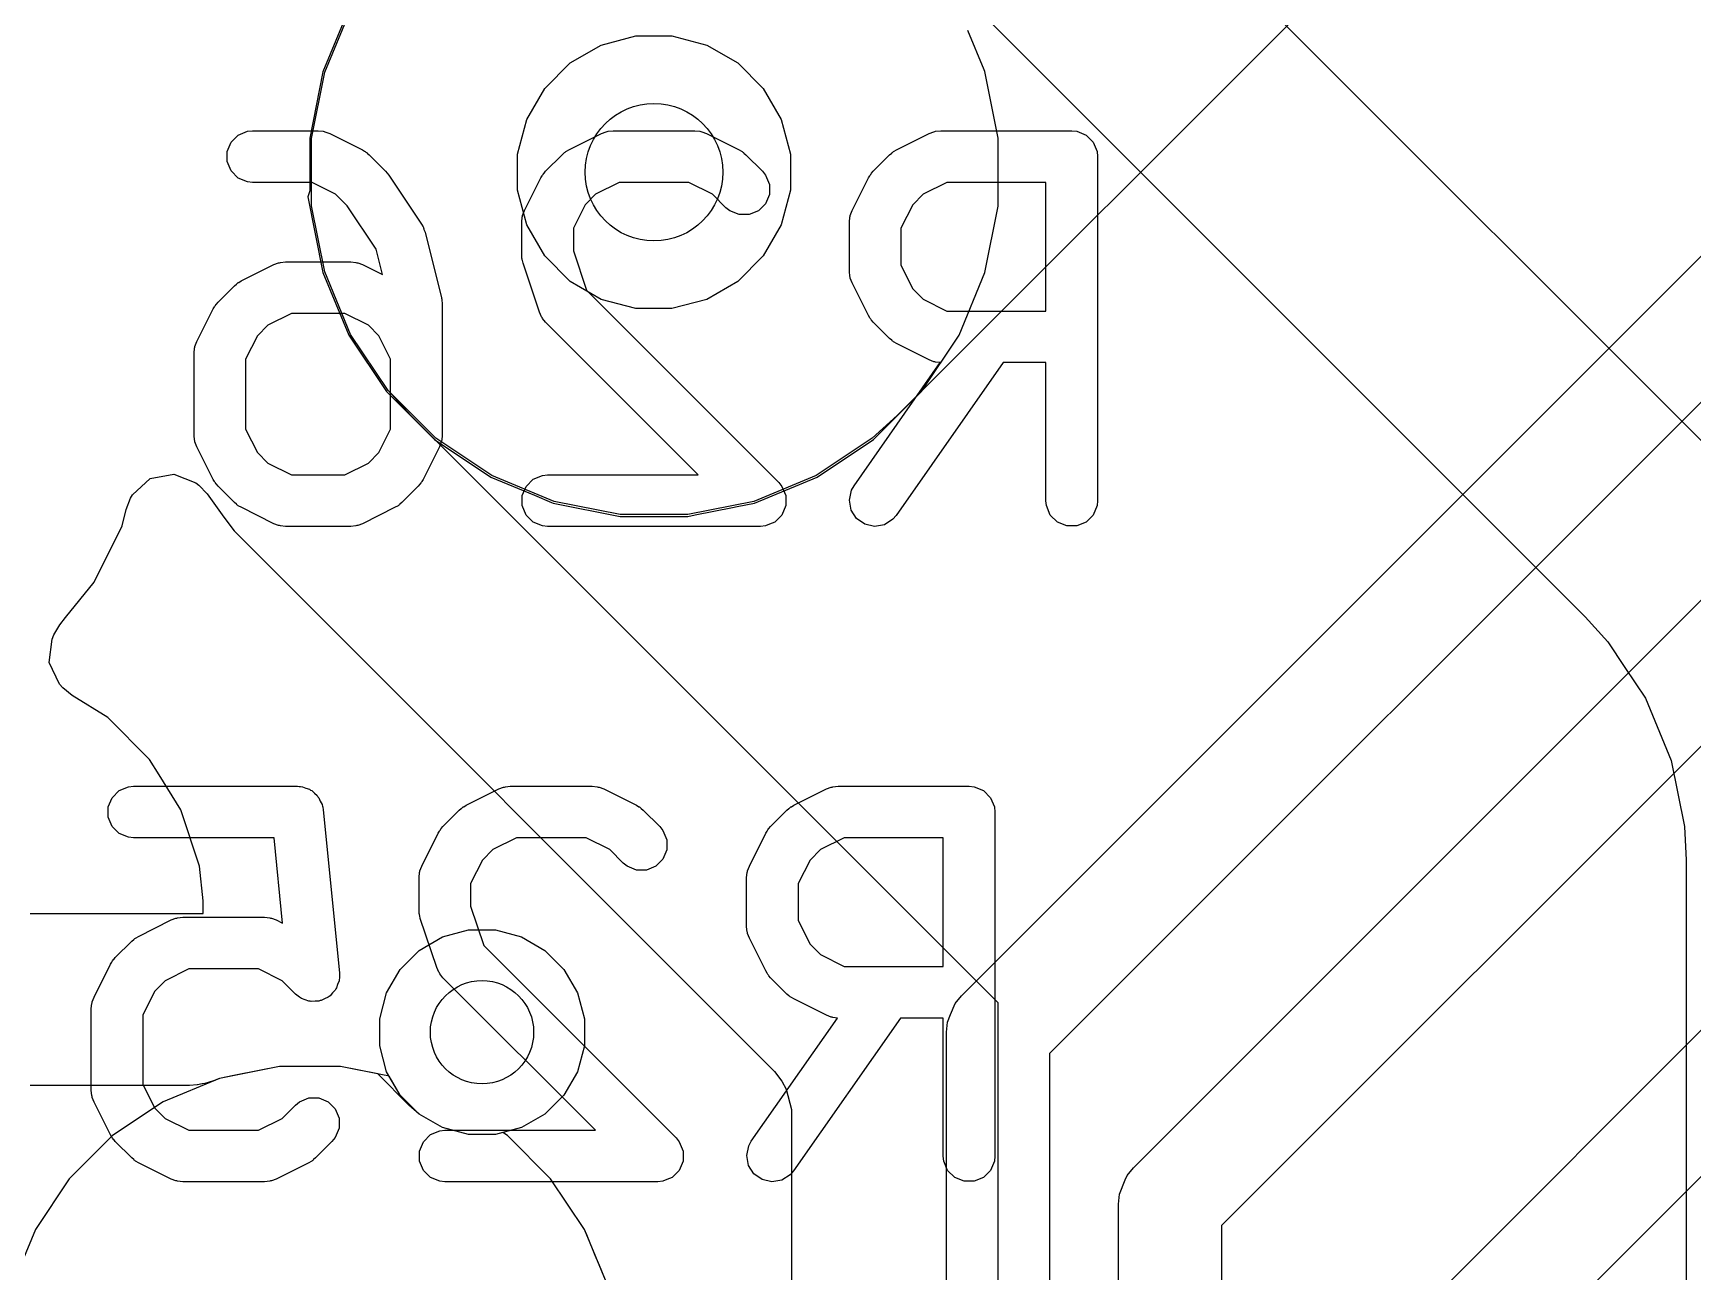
# Model space of a CAD drawing. Header units: inches. Extents: x 1.3 to 5.24, y -7.03 to -1.12.
# Drawn here: x 2.6258 to 2.8157, y -5.8542 to -5.7124 of the extents above; entities that cross this region are included whole.
import ezdxf

# ---------------------------------------------------------------- set-up
doc = ezdxf.new("R2010")
doc.units = ezdxf.units.IN
doc.header["$MEASUREMENT"] = 0
for name, color, linetype, true_color in [('B.Cu', 153, 'CONTINUOUS', 0x4d7fc4), ('B.Silkscreen', 31, 'CONTINUOUS', 0xe8b2a7), ('F.Cu', 13, 'CONTINUOUS', 0xc83434), ('In1.Cu', 91, 'CONTINUOUS', 0x7fc87f), ('In2.Cu', 33, 'CONTINUOUS', 0xce7d2c)]:
    doc.layers.add(name, color=color, linetype=linetype, true_color=true_color)

msp = doc.modelspace()

# ---------------------------------------------------------------- linework, layer by layer
at = {"layer": 'B.Cu', "linetype": 'CONTINUOUS'}
for p, q in [((2.82365, -5.76604), (2.7379, -5.68028)), ((2.72469, -5.70051), (2.80343, -5.77925)), ((2.65918, -5.71692), (2.66213, -5.70979)), ((2.65767, -5.72449), (2.65918, -5.71692)), ((2.65767, -5.73221), (2.65767, -5.72449)), ((2.65918, -5.73977), (2.65767, -5.73221)), ((2.66213, -5.74691), (2.65918, -5.73977)), ((2.66642, -5.75332), (2.66213, -5.74691)), ((2.66901, -5.75619), (2.66642, -5.75332)), ((2.73622, -5.82339), (2.66901, -5.75619)), ((2.63719, -5.76528), (2.63919, -5.76339)), ((2.63919, -5.76339), (2.6419, -5.76289)), ((2.6419, -5.76289), (2.64442, -5.7639)), ((2.64442, -5.7639), (2.64476, -5.76417)), ((2.64476, -5.76417), (2.6457, -5.76514)), ((2.63644, -5.76696), (2.63696, -5.76567)), ((2.63696, -5.76567), (2.63719, -5.76528)), ((2.6457, -5.76514), (2.64764, -5.76782)), ((2.63597, -5.76883), (2.63644, -5.76696)), ((2.64764, -5.76782), (2.64764, -5.76782)), ((2.64764, -5.76782), (2.64879, -5.7694)), ((2.63279, -5.77526), (2.63597, -5.76883)), ((2.64879, -5.7694), (2.64879, -5.7694)), ((2.64879, -5.7694), (2.64879, -5.7694)), ((2.64879, -5.7694), (2.71065, -5.83126)), ((2.62951, -5.77932), (2.63279, -5.77526)), ((2.62886, -5.78014), (2.62951, -5.77932)), ((2.80343, -5.77925), (2.80602, -5.78211)), ((2.62797, -5.78177), (2.62817, -5.78129)), ((2.62817, -5.78129), (2.62886, -5.78014)), ((2.62764, -5.78446), (2.62797, -5.78177)), ((2.80602, -5.78211), (2.80797, -5.78502)), ((2.62883, -5.78694), (2.62764, -5.78446)), ((2.80797, -5.78502), (2.81031, -5.78853)), ((2.62921, -5.78736), (2.62883, -5.78694)), ((2.63028, -5.78825), (2.62921, -5.78736)), ((2.63433, -5.79075), (2.63028, -5.78825)), ((2.81031, -5.78853), (2.81327, -5.79566)), ((2.63913, -5.79555), (2.63433, -5.79075)), ((2.63433, -5.79075), (2.63433, -5.79075)), ((2.63433, -5.79075), (2.63433, -5.79075)), ((2.63433, -5.79075), (2.63433, -5.79075)), ((2.64022, -5.79732), (2.63913, -5.79555)), ((2.63913, -5.79555), (2.63913, -5.79555)), ((2.63913, -5.79555), (2.63913, -5.79555)), ((2.63913, -5.79555), (2.63913, -5.79555)), ((2.63913, -5.79555), (2.63913, -5.79555)), ((2.63913, -5.79555), (2.63913, -5.79555)), ((2.81327, -5.79566), (2.81477, -5.80323)), ((2.64269, -5.80133), (2.64022, -5.79732)), ((2.64483, -5.80777), (2.64269, -5.80133)), ((2.64269, -5.80133), (2.64269, -5.80133)), ((2.81477, -5.80323), (2.81496, -5.80709)), ((2.64524, -5.81175), (2.64483, -5.80777)), ((2.81496, -5.80709), (2.81496, -5.8892)), ((2.62545, -5.81319), (2.64524, -5.81319)), ((2.64524, -5.81319), (2.64524, -5.81175)), ((2.64524, -5.81175), (2.64524, -5.81175)), ((2.64524, -5.81175), (2.64524, -5.81175)), ((2.73622, -5.90551), (2.73622, -5.82339)), ((2.65399, -5.83069), (2.64896, -5.83169)), ((2.66097, -5.83069), (2.65399, -5.83069)), ((2.65399, -5.83069), (2.65399, -5.83069)), ((2.65399, -5.83069), (2.65399, -5.83069)), ((2.66597, -5.83168), (2.66097, -5.83069)), ((2.66097, -5.83069), (2.66097, -5.83069)), ((2.66097, -5.83069), (2.66097, -5.83069)), ((2.64644, -5.83234), (2.64546, -5.83263)), ((2.64714, -5.83205), (2.64644, -5.83234)), ((2.64875, -5.83173), (2.64714, -5.83205)), ((2.64714, -5.83205), (2.64714, -5.83205)), ((2.64895, -5.83169), (2.64875, -5.83173)), ((2.64875, -5.83173), (2.64875, -5.83173)), ((2.64896, -5.83169), (2.64895, -5.83169)), ((2.66621, -5.83173), (2.66597, -5.83168)), ((2.66597, -5.83168), (2.66597, -5.83168)), ((2.66655, -5.8318), (2.66621, -5.83173)), ((2.66621, -5.83173), (2.66621, -5.83173)), ((2.6678, -5.83396), (2.66655, -5.8318)), ((2.71065, -5.83126), (2.71149, -5.83237)), ((2.71149, -5.83237), (2.71198, -5.83328)), ((2.6437, -5.83287), (2.62545, -5.83287)), ((2.64456, -5.83279), (2.6437, -5.83287)), ((2.64459, -5.83279), (2.64456, -5.83279)), ((2.64462, -5.83279), (2.64459, -5.83279)), ((2.64516, -5.83268), (2.64462, -5.83279)), ((2.6452, -5.83268), (2.64516, -5.83268)), ((2.64546, -5.83263), (2.6452, -5.83268)), ((2.66998, -5.83614), (2.6678, -5.83396)), ((2.71198, -5.83328), (2.71258, -5.83562)), ((2.67265, -5.83768), (2.66998, -5.83614)), ((2.71258, -5.83562), (2.71258, -5.91047)), ((2.67562, -5.83848), (2.67265, -5.83768)), ((2.67956, -5.83825), (2.67871, -5.83848)), ((2.68008, -5.8386), (2.67956, -5.83825)), ((2.67871, -5.83848), (2.67562, -5.83848)), ((2.68502, -5.84354), (2.68008, -5.8386)), ((2.68008, -5.8386), (2.68008, -5.8386)), ((2.68008, -5.8386), (2.68008, -5.8386)), ((2.6889, -5.84935), (2.68502, -5.84354)), ((2.68502, -5.84354), (2.68502, -5.84354)), ((2.68502, -5.84354), (2.68502, -5.84354)), ((2.69148, -5.85558), (2.6889, -5.84935)), ((2.6889, -5.84935), (2.6889, -5.84935)), ((2.6889, -5.84935), (2.6889, -5.84935)), ((2.6889, -5.84935), (2.6889, -5.84935))]:
    msp.add_line(p, q, dxfattribs=at)
at = {"layer": 'B.Cu'}
for centre, radius in [((2.69685, -5.72835), 0.00787), ((2.67717, -5.82677), 0.00591)]:
    msp.add_circle(centre, radius, dxfattribs=at)
at = {"layer": 'B.Silkscreen', "linetype": 'CONTINUOUS'}
for p, q in [((2.64846, -5.72493), (2.64928, -5.72411)), ((2.64928, -5.72411), (2.65034, -5.72367)), ((2.65034, -5.72367), (2.65092, -5.72361)), ((2.65092, -5.72361), (2.65842, -5.72361)), ((2.65842, -5.72361), (2.65899, -5.72367)), ((2.65899, -5.72367), (2.65909, -5.72371)), ((2.65909, -5.72371), (2.6592, -5.72372)), ((2.6592, -5.72372), (2.65974, -5.72393)), ((2.65974, -5.72393), (2.66349, -5.7258)), ((2.68709, -5.7258), (2.69084, -5.72393)), ((2.69084, -5.72393), (2.69138, -5.72372)), ((2.69138, -5.72372), (2.69149, -5.72371)), ((2.69149, -5.72371), (2.69159, -5.72367)), ((2.69159, -5.72367), (2.69216, -5.72361)), ((2.69216, -5.72361), (2.70154, -5.72361)), ((2.70154, -5.72361), (2.70211, -5.72367)), ((2.70211, -5.72367), (2.70221, -5.72371)), ((2.70221, -5.72371), (2.70232, -5.72372)), ((2.70232, -5.72372), (2.70286, -5.72393)), ((2.70286, -5.72393), (2.70661, -5.7258)), ((2.72459, -5.7258), (2.72834, -5.72393)), ((2.72834, -5.72393), (2.72888, -5.72372)), ((2.72888, -5.72372), (2.72898, -5.72371)), ((2.72898, -5.72371), (2.72908, -5.72367)), ((2.72908, -5.72367), (2.72966, -5.72361)), ((2.72966, -5.72361), (2.74466, -5.72361)), ((2.74466, -5.72361), (2.74523, -5.72367)), ((2.74523, -5.72367), (2.7463, -5.72411)), ((2.7463, -5.72411), (2.74711, -5.72493)), ((2.64802, -5.72599), (2.64846, -5.72493)), ((2.64802, -5.72714), (2.64802, -5.72599)), ((2.66349, -5.7258), (2.66374, -5.72596)), ((2.66374, -5.72596), (2.66381, -5.72599)), ((2.66381, -5.72599), (2.66389, -5.72605)), ((2.66389, -5.72605), (2.66398, -5.72611)), ((2.66398, -5.72611), (2.66403, -5.72617)), ((2.66403, -5.72617), (2.66426, -5.72635)), ((2.68633, -5.72635), (2.68655, -5.72617)), ((2.68655, -5.72617), (2.6866, -5.72611)), ((2.6866, -5.72611), (2.68669, -5.72605)), ((2.68669, -5.72605), (2.68677, -5.72599)), ((2.68677, -5.72599), (2.68685, -5.72596)), ((2.68685, -5.72596), (2.68709, -5.7258)), ((2.70661, -5.7258), (2.70686, -5.72596)), ((2.70686, -5.72596), (2.70693, -5.72599)), ((2.70693, -5.72599), (2.70701, -5.72605)), ((2.70701, -5.72605), (2.7071, -5.72611)), ((2.7071, -5.72611), (2.70715, -5.72617)), ((2.70715, -5.72617), (2.70737, -5.72635)), ((2.72382, -5.72635), (2.72405, -5.72617)), ((2.72405, -5.72617), (2.7241, -5.72611)), ((2.7241, -5.72611), (2.72419, -5.72605)), ((2.72419, -5.72605), (2.72427, -5.72599)), ((2.72427, -5.72599), (2.72434, -5.72596)), ((2.72434, -5.72596), (2.72459, -5.7258)), ((2.74711, -5.72493), (2.74755, -5.72599)), ((2.74755, -5.72599), (2.74761, -5.72657)), ((2.64846, -5.72821), (2.64802, -5.72714)), ((2.66426, -5.72635), (2.66613, -5.72823)), ((2.68445, -5.72823), (2.68633, -5.72635)), ((2.70737, -5.72635), (2.70925, -5.72823)), ((2.72195, -5.72823), (2.72382, -5.72635)), ((2.74761, -5.72657), (2.74761, -5.76594)), ((2.64928, -5.72902), (2.64846, -5.72821)), ((2.65034, -5.72946), (2.64928, -5.72902)), ((2.65092, -5.72952), (2.65034, -5.72946)), ((2.65772, -5.72952), (2.65092, -5.72952)), ((2.66042, -5.73087), (2.65772, -5.72952)), ((2.66613, -5.72823), (2.66613, -5.72823)), ((2.66613, -5.72823), (2.66613, -5.72823)), ((2.66613, -5.72823), (2.66632, -5.72846)), ((2.66632, -5.72846), (2.6665, -5.72868)), ((2.6665, -5.72868), (2.6665, -5.72868)), ((2.6665, -5.72868), (2.6665, -5.72868)), ((2.6665, -5.72868), (2.67025, -5.7343)), ((2.68202, -5.73275), (2.6839, -5.729)), ((2.6839, -5.729), (2.68405, -5.72875)), ((2.68405, -5.72875), (2.68408, -5.72868)), ((2.68408, -5.72868), (2.68415, -5.7286)), ((2.68415, -5.7286), (2.68421, -5.72851)), ((2.68421, -5.72851), (2.68427, -5.72846)), ((2.68427, -5.72846), (2.68445, -5.72823)), ((2.69286, -5.72952), (2.69016, -5.73087)), ((2.70084, -5.72952), (2.69286, -5.72952)), ((2.70354, -5.73087), (2.70084, -5.72952)), ((2.70925, -5.72823), (2.70962, -5.72868)), ((2.70962, -5.72868), (2.71006, -5.72974)), ((2.71006, -5.72974), (2.71006, -5.73089)), ((2.71952, -5.73275), (2.72139, -5.729)), ((2.72139, -5.729), (2.72155, -5.72875)), ((2.72155, -5.72875), (2.72158, -5.72868)), ((2.72158, -5.72868), (2.72165, -5.7286)), ((2.72165, -5.7286), (2.7217, -5.72851)), ((2.7217, -5.72851), (2.72176, -5.72846)), ((2.72176, -5.72846), (2.72195, -5.72823)), ((2.73036, -5.72952), (2.72766, -5.73087)), ((2.7417, -5.72952), (2.73036, -5.72952)), ((2.7417, -5.74424), (2.7417, -5.72952)), ((2.66175, -5.7322), (2.66042, -5.73087)), ((2.69016, -5.73087), (2.68897, -5.73207)), ((2.70507, -5.73241), (2.70354, -5.73087)), ((2.71006, -5.73089), (2.70962, -5.73196)), ((2.72766, -5.73087), (2.72646, -5.73207)), ((2.66505, -5.73715), (2.66175, -5.7322)), ((2.68171, -5.73407), (2.68177, -5.73349)), ((2.68177, -5.73349), (2.68181, -5.73339)), ((2.68181, -5.73339), (2.68182, -5.73329)), ((2.68182, -5.73329), (2.68202, -5.73275)), ((2.68897, -5.73207), (2.68762, -5.73476)), ((2.70552, -5.73277), (2.70507, -5.73241)), ((2.70659, -5.73321), (2.70552, -5.73277)), ((2.70774, -5.73321), (2.70659, -5.73321)), ((2.7088, -5.73277), (2.70774, -5.73321)), ((2.70962, -5.73196), (2.7088, -5.73277)), ((2.71921, -5.73407), (2.71926, -5.73349)), ((2.71926, -5.73349), (2.7193, -5.73339)), ((2.7193, -5.73339), (2.71931, -5.73329)), ((2.71931, -5.73329), (2.71952, -5.73275)), ((2.72646, -5.73207), (2.72511, -5.73476)), ((2.67025, -5.7343), (2.67042, -5.73462)), ((2.67042, -5.73462), (2.67046, -5.73468)), ((2.67046, -5.73468), (2.67049, -5.73475)), ((2.67049, -5.73475), (2.67052, -5.73481)), ((2.67052, -5.73481), (2.67053, -5.73489)), ((2.67053, -5.73489), (2.67066, -5.73523)), ((2.67066, -5.73523), (2.67253, -5.74272)), ((2.68171, -5.73782), (2.68171, -5.73407)), ((2.68762, -5.73476), (2.68762, -5.73734)), ((2.71921, -5.73969), (2.71921, -5.73407)), ((2.72511, -5.73476), (2.72511, -5.73899)), ((2.66578, -5.74007), (2.66505, -5.73715)), ((2.68762, -5.73734), (2.68912, -5.74185)), ((2.6496, -5.7408), (2.65335, -5.73892)), ((2.65335, -5.73892), (2.65389, -5.73872)), ((2.65389, -5.73872), (2.65399, -5.73871)), ((2.65399, -5.73871), (2.65409, -5.73867)), ((2.65409, -5.73867), (2.65467, -5.73861)), ((2.65467, -5.73861), (2.66217, -5.73861)), ((2.66217, -5.73861), (2.66274, -5.73867)), ((2.66274, -5.73867), (2.66284, -5.73871)), ((2.66284, -5.73871), (2.66295, -5.73872)), ((2.66295, -5.73872), (2.66349, -5.73892)), ((2.66349, -5.73892), (2.66578, -5.74007)), ((2.68174, -5.73811), (2.68171, -5.73782)), ((2.68173, -5.73819), (2.68174, -5.73811)), ((2.68176, -5.73829), (2.68173, -5.73819)), ((2.68177, -5.73839), (2.68176, -5.73829)), ((2.6818, -5.73846), (2.68177, -5.73839)), ((2.68186, -5.73875), (2.6818, -5.73846)), ((2.68374, -5.74437), (2.68186, -5.73875)), ((2.72511, -5.73899), (2.72646, -5.74169)), ((2.64696, -5.74323), (2.64883, -5.74135)), ((2.64883, -5.74135), (2.64906, -5.74117)), ((2.64906, -5.74117), (2.64911, -5.74111)), ((2.64911, -5.74111), (2.6492, -5.74105)), ((2.6492, -5.74105), (2.64928, -5.74099)), ((2.64928, -5.74099), (2.64935, -5.74096)), ((2.64935, -5.74096), (2.6496, -5.7408)), ((2.71926, -5.74027), (2.71921, -5.73969)), ((2.7193, -5.74037), (2.71926, -5.74027)), ((2.71931, -5.74047), (2.7193, -5.74037)), ((2.71952, -5.74101), (2.71931, -5.74047)), ((2.72139, -5.74476), (2.71952, -5.74101)), ((2.64677, -5.74345), (2.64696, -5.74323)), ((2.67253, -5.74272), (2.67255, -5.74282)), ((2.67255, -5.74282), (2.67256, -5.74286)), ((2.67256, -5.74286), (2.67258, -5.74308)), ((2.67258, -5.74308), (2.67262, -5.7433)), ((2.67262, -5.7433), (2.67261, -5.74334)), ((2.68912, -5.74185), (2.71112, -5.76385)), ((2.72646, -5.74169), (2.72766, -5.74289)), ((2.72766, -5.74289), (2.73036, -5.74424)), ((2.64453, -5.74774), (2.6464, -5.74399)), ((2.6464, -5.74399), (2.64656, -5.74375)), ((2.64656, -5.74375), (2.64659, -5.74367)), ((2.64659, -5.74367), (2.64666, -5.74359)), ((2.64666, -5.74359), (2.64671, -5.7435)), ((2.64671, -5.7435), (2.64677, -5.74345)), ((2.65537, -5.74452), (2.65267, -5.74587)), ((2.66147, -5.74452), (2.65537, -5.74452)), ((2.66417, -5.74587), (2.66147, -5.74452)), ((2.67261, -5.74334), (2.67262, -5.74344)), ((2.67262, -5.74344), (2.67262, -5.75844)), ((2.68397, -5.7449), (2.68374, -5.74437)), ((2.68404, -5.74498), (2.68397, -5.7449)), ((2.68408, -5.74508), (2.68404, -5.74498)), ((2.68445, -5.74553), (2.68408, -5.74508)), ((2.72155, -5.74501), (2.72139, -5.74476)), ((2.72158, -5.74508), (2.72155, -5.74501)), ((2.72165, -5.74516), (2.72158, -5.74508)), ((2.7217, -5.74525), (2.72165, -5.74516)), ((2.73036, -5.74424), (2.7417, -5.74424)), ((2.65147, -5.74706), (2.65012, -5.74976)), ((2.65267, -5.74587), (2.65147, -5.74706)), ((2.66536, -5.74706), (2.66417, -5.74587)), ((2.66671, -5.74976), (2.66536, -5.74706)), ((2.70191, -5.76298), (2.68445, -5.74553)), ((2.72176, -5.7453), (2.7217, -5.74525)), ((2.72195, -5.74553), (2.72176, -5.7453)), ((2.72382, -5.7474), (2.72195, -5.74553)), ((2.64422, -5.74906), (2.64427, -5.74849)), ((2.64427, -5.74849), (2.64431, -5.74839)), ((2.64431, -5.74839), (2.64432, -5.74828)), ((2.64432, -5.74828), (2.64453, -5.74774)), ((2.72405, -5.74759), (2.72382, -5.7474)), ((2.7241, -5.74765), (2.72405, -5.74759)), ((2.72419, -5.7477), (2.7241, -5.74765)), ((2.72427, -5.74777), (2.72419, -5.7477)), ((2.72434, -5.7478), (2.72427, -5.74777)), ((2.72459, -5.74796), (2.72434, -5.7478)), ((2.72834, -5.74983), (2.72459, -5.74796)), ((2.64422, -5.75844), (2.64422, -5.74906)), ((2.65012, -5.74976), (2.65012, -5.75774)), ((2.66671, -5.75774), (2.66671, -5.74976)), ((2.71974, -5.76424), (2.72961, -5.75014)), ((2.73682, -5.75014), (2.72458, -5.76763)), ((2.72888, -5.75004), (2.72834, -5.74983)), ((2.72898, -5.75005), (2.72888, -5.75004)), ((2.72908, -5.75009), (2.72898, -5.75005)), ((2.72961, -5.75014), (2.72908, -5.75009)), ((2.7417, -5.75014), (2.73682, -5.75014)), ((2.7417, -5.76594), (2.7417, -5.75014)), ((2.64427, -5.75901), (2.64422, -5.75844)), ((2.65012, -5.75774), (2.65147, -5.76044)), ((2.66536, -5.76044), (2.66671, -5.75774)), ((2.67262, -5.75844), (2.67256, -5.75901)), ((2.64431, -5.75911), (2.64427, -5.75901)), ((2.64432, -5.75922), (2.64431, -5.75911)), ((2.64453, -5.75976), (2.64432, -5.75922)), ((2.6464, -5.76351), (2.64453, -5.75976)), ((2.67231, -5.75976), (2.67043, -5.76351)), ((2.67251, -5.75922), (2.67231, -5.75976)), ((2.67252, -5.75911), (2.67251, -5.75922)), ((2.67256, -5.75901), (2.67252, -5.75911)), ((2.65147, -5.76044), (2.65267, -5.76164)), ((2.65267, -5.76164), (2.65537, -5.76298)), ((2.66147, -5.76298), (2.66417, -5.76164)), ((2.66417, -5.76164), (2.66536, -5.76044)), ((2.64656, -5.76376), (2.6464, -5.76351)), ((2.64659, -5.76383), (2.64656, -5.76376)), ((2.64666, -5.76391), (2.64659, -5.76383)), ((2.64671, -5.764), (2.64666, -5.76391)), ((2.64677, -5.76405), (2.64671, -5.764)), ((2.64696, -5.76428), (2.64677, -5.76405)), ((2.65537, -5.76298), (2.66147, -5.76298)), ((2.67007, -5.76405), (2.66988, -5.76428)), ((2.67012, -5.764), (2.67007, -5.76405)), ((2.67018, -5.76391), (2.67012, -5.764)), ((2.67025, -5.76383), (2.67018, -5.76391)), ((2.67028, -5.76376), (2.67025, -5.76383)), ((2.67043, -5.76351), (2.67028, -5.76376)), ((2.68221, -5.7643), (2.68302, -5.76348)), ((2.68302, -5.76348), (2.68409, -5.76304)), ((2.68409, -5.76304), (2.68466, -5.76298)), ((2.68466, -5.76298), (2.70191, -5.76298)), ((2.71112, -5.76385), (2.71149, -5.7643)), ((2.64883, -5.76615), (2.64696, -5.76428)), ((2.66988, -5.76428), (2.668, -5.76615)), ((2.68177, -5.76536), (2.68221, -5.7643)), ((2.68177, -5.76651), (2.68177, -5.76536)), ((2.71149, -5.7643), (2.71193, -5.76536)), ((2.71193, -5.76536), (2.71193, -5.76651)), ((2.71921, -5.76587), (2.71946, -5.76475)), ((2.71941, -5.76701), (2.71921, -5.76587)), ((2.71946, -5.76475), (2.71974, -5.76424)), ((2.74176, -5.76651), (2.7417, -5.76594)), ((2.74761, -5.76594), (2.74755, -5.76651)), ((2.64906, -5.76634), (2.64883, -5.76615)), ((2.64911, -5.7664), (2.64906, -5.76634)), ((2.6492, -5.76645), (2.64911, -5.7664)), ((2.64928, -5.76652), (2.6492, -5.76645)), ((2.64935, -5.76655), (2.64928, -5.76652)), ((2.6496, -5.7667), (2.64935, -5.76655)), ((2.65335, -5.76858), (2.6496, -5.7667)), ((2.66724, -5.7667), (2.66349, -5.76858)), ((2.66749, -5.76655), (2.66724, -5.7667)), ((2.66756, -5.76652), (2.66749, -5.76655)), ((2.66764, -5.76645), (2.66756, -5.76652)), ((2.66773, -5.7664), (2.66764, -5.76645)), ((2.66778, -5.76634), (2.66773, -5.7664)), ((2.668, -5.76615), (2.66778, -5.76634)), ((2.68221, -5.76758), (2.68177, -5.76651)), ((2.68302, -5.76839), (2.68221, -5.76758)), ((2.71149, -5.76758), (2.71068, -5.76839)), ((2.71193, -5.76651), (2.71149, -5.76758)), ((2.72003, -5.76798), (2.71941, -5.76701)), ((2.72097, -5.76864), (2.72003, -5.76798)), ((2.72458, -5.76763), (2.7242, -5.76807)), ((2.7422, -5.76758), (2.74176, -5.76651)), ((2.74302, -5.76839), (2.7422, -5.76758)), ((2.74711, -5.76758), (2.7463, -5.76839)), ((2.74755, -5.76651), (2.74711, -5.76758)), ((2.65389, -5.76879), (2.65335, -5.76858)), ((2.65399, -5.76879), (2.65389, -5.76879)), ((2.65409, -5.76883), (2.65399, -5.76879)), ((2.65467, -5.76889), (2.65409, -5.76883)), ((2.66217, -5.76889), (2.65467, -5.76889)), ((2.66274, -5.76883), (2.66217, -5.76889)), ((2.66284, -5.76879), (2.66274, -5.76883)), ((2.66295, -5.76879), (2.66284, -5.76879)), ((2.66349, -5.76858), (2.66295, -5.76879)), ((2.68409, -5.76883), (2.68302, -5.76839)), ((2.68466, -5.76889), (2.68409, -5.76883)), ((2.70904, -5.76889), (2.68466, -5.76889)), ((2.70961, -5.76883), (2.70904, -5.76889)), ((2.71008, -5.76864), (2.70961, -5.76883)), ((2.71068, -5.76839), (2.71008, -5.76864)), ((2.7221, -5.76889), (2.72097, -5.76864)), ((2.72323, -5.76869), (2.7221, -5.76889)), ((2.7242, -5.76807), (2.72323, -5.76869)), ((2.74408, -5.76883), (2.74302, -5.76839)), ((2.74523, -5.76883), (2.74408, -5.76883)), ((2.7463, -5.76839), (2.74523, -5.76883)), ((2.6344, -5.80099), (2.63484, -5.79993)), ((2.63484, -5.79993), (2.63565, -5.79911)), ((2.63565, -5.79911), (2.63672, -5.79867)), ((2.63672, -5.79867), (2.63729, -5.79861)), ((2.63729, -5.79861), (2.65604, -5.79861)), ((2.65604, -5.79861), (2.65625, -5.79864)), ((2.65625, -5.79864), (2.65632, -5.79863)), ((2.65632, -5.79863), (2.65639, -5.79865)), ((2.65639, -5.79865), (2.65662, -5.79867)), ((2.65662, -5.79867), (2.65701, -5.79884)), ((2.65701, -5.79884), (2.65743, -5.79896)), ((2.65743, -5.79896), (2.65754, -5.79906)), ((2.65754, -5.79906), (2.65768, -5.79911)), ((2.65768, -5.79911), (2.65799, -5.79942)), ((2.65799, -5.79942), (2.65832, -5.79969)), ((2.65832, -5.79969), (2.65839, -5.79982)), ((2.65839, -5.79982), (2.65849, -5.79993)), ((2.65849, -5.79993), (2.65866, -5.80033)), ((2.67534, -5.8008), (2.67909, -5.79893)), ((2.67909, -5.79893), (2.67963, -5.79872)), ((2.67963, -5.79872), (2.67974, -5.79871)), ((2.67974, -5.79871), (2.67984, -5.79867)), ((2.67984, -5.79867), (2.68041, -5.79861)), ((2.68041, -5.79861), (2.68979, -5.79861)), ((2.68979, -5.79861), (2.69036, -5.79867)), ((2.69036, -5.79867), (2.69046, -5.79871)), ((2.69046, -5.79871), (2.69057, -5.79872)), ((2.69057, -5.79872), (2.69111, -5.79893)), ((2.69111, -5.79893), (2.69486, -5.8008)), ((2.71284, -5.8008), (2.71659, -5.79893)), ((2.71659, -5.79893), (2.71713, -5.79872)), ((2.71713, -5.79872), (2.71723, -5.79871)), ((2.71723, -5.79871), (2.71733, -5.79867)), ((2.71733, -5.79867), (2.71791, -5.79861)), ((2.71791, -5.79861), (2.7329, -5.79861)), ((2.7329, -5.79861), (2.73348, -5.79867)), ((2.73348, -5.79867), (2.73455, -5.79911)), ((2.73455, -5.79911), (2.73536, -5.79993)), ((2.73536, -5.79993), (2.7358, -5.80099)), ((2.6344, -5.80214), (2.6344, -5.80099)), ((2.63484, -5.80321), (2.6344, -5.80214)), ((2.65866, -5.80033), (2.65886, -5.80071)), ((2.65886, -5.80071), (2.65891, -5.80092)), ((2.65891, -5.80092), (2.65894, -5.80099)), ((2.65894, -5.80099), (2.65894, -5.80106)), ((2.65894, -5.80106), (2.65898, -5.80127)), ((2.65898, -5.80127), (2.66085, -5.82002)), ((2.6727, -5.80323), (2.67457, -5.80135)), ((2.67457, -5.80135), (2.6748, -5.80117)), ((2.6748, -5.80117), (2.67485, -5.80111)), ((2.67485, -5.80111), (2.67494, -5.80105)), ((2.67494, -5.80105), (2.67502, -5.80099)), ((2.67502, -5.80099), (2.67509, -5.80096)), ((2.67509, -5.80096), (2.67534, -5.8008)), ((2.69486, -5.8008), (2.6951, -5.80096)), ((2.6951, -5.80096), (2.69518, -5.80099)), ((2.69518, -5.80099), (2.69526, -5.80105)), ((2.69526, -5.80105), (2.69535, -5.80111)), ((2.69535, -5.80111), (2.6954, -5.80117)), ((2.6954, -5.80117), (2.69562, -5.80135)), ((2.69562, -5.80135), (2.6975, -5.80323)), ((2.71019, -5.80323), (2.71207, -5.80135)), ((2.71207, -5.80135), (2.7123, -5.80117)), ((2.7123, -5.80117), (2.71235, -5.80111)), ((2.71235, -5.80111), (2.71244, -5.80105)), ((2.71244, -5.80105), (2.71252, -5.80099)), ((2.71252, -5.80099), (2.71259, -5.80096)), ((2.71259, -5.80096), (2.71284, -5.8008)), ((2.7358, -5.80099), (2.73586, -5.80157)), ((2.73586, -5.80157), (2.73586, -5.84094)), ((2.63565, -5.80402), (2.63484, -5.80321)), ((2.63672, -5.80446), (2.63565, -5.80402)), ((2.67027, -5.80775), (2.67215, -5.804)), ((2.67215, -5.804), (2.6723, -5.80375)), ((2.6723, -5.80375), (2.67233, -5.80368)), ((2.67233, -5.80368), (2.6724, -5.8036)), ((2.6724, -5.8036), (2.67245, -5.80351)), ((2.67245, -5.80351), (2.67251, -5.80346)), ((2.67251, -5.80346), (2.6727, -5.80323)), ((2.6975, -5.80323), (2.69786, -5.80368)), ((2.69786, -5.80368), (2.69831, -5.80474)), ((2.70777, -5.80775), (2.70964, -5.804)), ((2.70964, -5.804), (2.7098, -5.80375)), ((2.7098, -5.80375), (2.70983, -5.80368)), ((2.70983, -5.80368), (2.70989, -5.8036)), ((2.70989, -5.8036), (2.70995, -5.80351)), ((2.70995, -5.80351), (2.71001, -5.80346)), ((2.71001, -5.80346), (2.71019, -5.80323)), ((2.63729, -5.80452), (2.63672, -5.80446)), ((2.65337, -5.80452), (2.63729, -5.80452)), ((2.65434, -5.81429), (2.65337, -5.80452)), ((2.67841, -5.80587), (2.67721, -5.80707)), ((2.68111, -5.80452), (2.67841, -5.80587)), ((2.68909, -5.80452), (2.68111, -5.80452)), ((2.69179, -5.80587), (2.68909, -5.80452)), ((2.69332, -5.80741), (2.69179, -5.80587)), ((2.69831, -5.80589), (2.69786, -5.80696)), ((2.69831, -5.80474), (2.69831, -5.80589)), ((2.71591, -5.80587), (2.71471, -5.80707)), ((2.7186, -5.80452), (2.71591, -5.80587)), ((2.72995, -5.80452), (2.7186, -5.80452)), ((2.72995, -5.81924), (2.72995, -5.80452)), ((2.67006, -5.80829), (2.67027, -5.80775)), ((2.67721, -5.80707), (2.67587, -5.80976)), ((2.69377, -5.80777), (2.69332, -5.80741)), ((2.69483, -5.80821), (2.69377, -5.80777)), ((2.69705, -5.80777), (2.69599, -5.80821)), ((2.69786, -5.80696), (2.69705, -5.80777)), ((2.70756, -5.80829), (2.70777, -5.80775)), ((2.71471, -5.80707), (2.71336, -5.80976)), ((2.66996, -5.80907), (2.67002, -5.80849)), ((2.66996, -5.81282), (2.66996, -5.80907)), ((2.67002, -5.80849), (2.67006, -5.80839)), ((2.67006, -5.80839), (2.67006, -5.80829)), ((2.67587, -5.80976), (2.67587, -5.81234)), ((2.69599, -5.80821), (2.69483, -5.80821)), ((2.70745, -5.80907), (2.70751, -5.80849)), ((2.70745, -5.81469), (2.70745, -5.80907)), ((2.70751, -5.80849), (2.70755, -5.80839)), ((2.70755, -5.80839), (2.70756, -5.80829)), ((2.71336, -5.80976), (2.71336, -5.81399)), ((2.66999, -5.81311), (2.66996, -5.81282)), ((2.66998, -5.81319), (2.66999, -5.81311)), ((2.67001, -5.81329), (2.66998, -5.81319)), ((2.67002, -5.81339), (2.67001, -5.81329)), ((2.67005, -5.81346), (2.67002, -5.81339)), ((2.67011, -5.81375), (2.67005, -5.81346)), ((2.67587, -5.81234), (2.67737, -5.81685)), ((2.63785, -5.8158), (2.6416, -5.81392)), ((2.6416, -5.81392), (2.64214, -5.81372)), ((2.64214, -5.81372), (2.64224, -5.81371)), ((2.64224, -5.81371), (2.64234, -5.81367)), ((2.64234, -5.81367), (2.64292, -5.81361)), ((2.64292, -5.81361), (2.65229, -5.81361)), ((2.65229, -5.81361), (2.65287, -5.81367)), ((2.65287, -5.81367), (2.65296, -5.81371)), ((2.65296, -5.81371), (2.65307, -5.81372)), ((2.65307, -5.81372), (2.65361, -5.81392)), ((2.65361, -5.81392), (2.65434, -5.81429)), ((2.67199, -5.81937), (2.67011, -5.81375)), ((2.70751, -5.81527), (2.70745, -5.81469)), ((2.70755, -5.81537), (2.70751, -5.81527)), ((2.70756, -5.81547), (2.70755, -5.81537)), ((2.70777, -5.81601), (2.70756, -5.81547)), ((2.71336, -5.81399), (2.71471, -5.81669)), ((2.6352, -5.81823), (2.63708, -5.81635)), ((2.63708, -5.81635), (2.63731, -5.81617)), ((2.63731, -5.81617), (2.63736, -5.81611)), ((2.63736, -5.81611), (2.63745, -5.81605)), ((2.63745, -5.81605), (2.63753, -5.81599)), ((2.63753, -5.81599), (2.6376, -5.81596)), ((2.6376, -5.81596), (2.63785, -5.8158)), ((2.67737, -5.81685), (2.69937, -5.83885)), ((2.70964, -5.81976), (2.70777, -5.81601)), ((2.71471, -5.81669), (2.71591, -5.81789)), ((2.63278, -5.82274), (2.63465, -5.81899)), ((2.63465, -5.81899), (2.63481, -5.81875)), ((2.63481, -5.81875), (2.63484, -5.81867)), ((2.63484, -5.81867), (2.6349, -5.81859)), ((2.6349, -5.81859), (2.63496, -5.8185)), ((2.63496, -5.8185), (2.63502, -5.81845)), ((2.63502, -5.81845), (2.6352, -5.81823)), ((2.71591, -5.81789), (2.7186, -5.81924)), ((2.7186, -5.81924), (2.72995, -5.81924)), ((2.64092, -5.82087), (2.63972, -5.82206)), ((2.64361, -5.81952), (2.64092, -5.82087)), ((2.65159, -5.81952), (2.64361, -5.81952)), ((2.65429, -5.82087), (2.65159, -5.81952)), ((2.65583, -5.8224), (2.65429, -5.82087)), ((2.66081, -5.82089), (2.66065, -5.82129)), ((2.66085, -5.8206), (2.66081, -5.82074)), ((2.66081, -5.82074), (2.66081, -5.82089)), ((2.66085, -5.82002), (2.66085, -5.8206)), ((2.67222, -5.8199), (2.67199, -5.81937)), ((2.67229, -5.81998), (2.67222, -5.8199)), ((2.67233, -5.82008), (2.67229, -5.81998)), ((2.6727, -5.82053), (2.67233, -5.82008)), ((2.69016, -5.83798), (2.6727, -5.82053)), ((2.7098, -5.82001), (2.70964, -5.81976)), ((2.70983, -5.82008), (2.7098, -5.82001)), ((2.70989, -5.82016), (2.70983, -5.82008)), ((2.70995, -5.82025), (2.70989, -5.82016)), ((2.71001, -5.8203), (2.70995, -5.82025)), ((2.71019, -5.82053), (2.71001, -5.8203)), ((2.71207, -5.8224), (2.71019, -5.82053)), ((2.63257, -5.82328), (2.63278, -5.82274)), ((2.63972, -5.82206), (2.63837, -5.82476)), ((2.65627, -5.82277), (2.65583, -5.8224)), ((2.65641, -5.82283), (2.65627, -5.82277)), ((2.65653, -5.82292), (2.65641, -5.82283)), ((2.65694, -5.82305), (2.65653, -5.82292)), ((2.65734, -5.82321), (2.65694, -5.82305)), ((2.65916, -5.82294), (2.65878, -5.82314)), ((2.65955, -5.82277), (2.65916, -5.82294)), ((2.65966, -5.82267), (2.65955, -5.82277)), ((2.65979, -5.82259), (2.65966, -5.82267)), ((2.66006, -5.82226), (2.65979, -5.82259)), ((2.66037, -5.82196), (2.66006, -5.82226)), ((2.66043, -5.82182), (2.66037, -5.82196)), ((2.66052, -5.8217), (2.66043, -5.82182)), ((2.66065, -5.82129), (2.66052, -5.8217)), ((2.7123, -5.82259), (2.71207, -5.8224)), ((2.71235, -5.82265), (2.7123, -5.82259)), ((2.71244, -5.8227), (2.71235, -5.82265)), ((2.71252, -5.82277), (2.71244, -5.8227)), ((2.71259, -5.8228), (2.71252, -5.82277)), ((2.71284, -5.82296), (2.71259, -5.8228)), ((2.71659, -5.82483), (2.71284, -5.82296)), ((2.63246, -5.82406), (2.63252, -5.82349)), ((2.63246, -5.83344), (2.63246, -5.82406)), ((2.63252, -5.82349), (2.63256, -5.82339)), ((2.63256, -5.82339), (2.63257, -5.82328)), ((2.63837, -5.82476), (2.63837, -5.83274)), ((2.65749, -5.82321), (2.65734, -5.82321)), ((2.65763, -5.82325), (2.65749, -5.82321)), ((2.65806, -5.82321), (2.65763, -5.82325)), ((2.65849, -5.82321), (2.65806, -5.82321)), ((2.65863, -5.82315), (2.65849, -5.82321)), ((2.65878, -5.82314), (2.65863, -5.82315)), ((2.71713, -5.82504), (2.71659, -5.82483)), ((2.70799, -5.83924), (2.71786, -5.82514)), ((2.72507, -5.82514), (2.71283, -5.84263)), ((2.71723, -5.82505), (2.71713, -5.82504)), ((2.71733, -5.82509), (2.71723, -5.82505)), ((2.71786, -5.82514), (2.71733, -5.82509)), ((2.72995, -5.82514), (2.72507, -5.82514)), ((2.72995, -5.84094), (2.72995, -5.82514)), ((2.63252, -5.83401), (2.63246, -5.83344)), ((2.63256, -5.83411), (2.63252, -5.83401)), ((2.63257, -5.83422), (2.63256, -5.83411)), ((2.63278, -5.83476), (2.63257, -5.83422)), ((2.63837, -5.83274), (2.63972, -5.83544)), ((2.65627, -5.83473), (2.65734, -5.83429)), ((2.65734, -5.83429), (2.65849, -5.83429)), ((2.65849, -5.83429), (2.65955, -5.83473)), ((2.63465, -5.83851), (2.63278, -5.83476)), ((2.63972, -5.83544), (2.64092, -5.83664)), ((2.65429, -5.83664), (2.65583, -5.8351)), ((2.65583, -5.8351), (2.65627, -5.83473)), ((2.65955, -5.83473), (2.66037, -5.83555)), ((2.66037, -5.83555), (2.66081, -5.83661)), ((2.64092, -5.83664), (2.64361, -5.83798)), ((2.64361, -5.83798), (2.65159, -5.83798)), ((2.65159, -5.83798), (2.65429, -5.83664)), ((2.66081, -5.83776), (2.66037, -5.83883)), ((2.66081, -5.83661), (2.66081, -5.83776)), ((2.67127, -5.83848), (2.67234, -5.83804)), ((2.67234, -5.83804), (2.67291, -5.83798)), ((2.67291, -5.83798), (2.69016, -5.83798)), ((2.63481, -5.83876), (2.63465, -5.83851)), ((2.63484, -5.83883), (2.63481, -5.83876)), ((2.6349, -5.83891), (2.63484, -5.83883)), ((2.63496, -5.839), (2.6349, -5.83891)), ((2.63502, -5.83905), (2.63496, -5.839)), ((2.6352, -5.83928), (2.63502, -5.83905)), ((2.63708, -5.84115), (2.6352, -5.83928)), ((2.66, -5.83928), (2.65813, -5.84115)), ((2.66037, -5.83883), (2.66, -5.83928)), ((2.67002, -5.84036), (2.67046, -5.8393)), ((2.67046, -5.8393), (2.67127, -5.83848)), ((2.69937, -5.83885), (2.69974, -5.8393)), ((2.69974, -5.8393), (2.70018, -5.84036)), ((2.70746, -5.84087), (2.7077, -5.83975)), ((2.7077, -5.83975), (2.70799, -5.83924)), ((2.63731, -5.84134), (2.63708, -5.84115)), ((2.63736, -5.8414), (2.63731, -5.84134)), ((2.63745, -5.84145), (2.63736, -5.8414)), ((2.63753, -5.84152), (2.63745, -5.84145)), ((2.6376, -5.84155), (2.63753, -5.84152)), ((2.63785, -5.8417), (2.6376, -5.84155)), ((2.6416, -5.84358), (2.63785, -5.8417)), ((2.65736, -5.8417), (2.65361, -5.84358)), ((2.65761, -5.84155), (2.65736, -5.8417)), ((2.65768, -5.84152), (2.65761, -5.84155)), ((2.65776, -5.84145), (2.65768, -5.84152)), ((2.65785, -5.8414), (2.65776, -5.84145)), ((2.6579, -5.84134), (2.65785, -5.8414)), ((2.65813, -5.84115), (2.6579, -5.84134)), ((2.67002, -5.84151), (2.67002, -5.84036)), ((2.67046, -5.84258), (2.67002, -5.84151)), ((2.70018, -5.84151), (2.69974, -5.84258)), ((2.70018, -5.84036), (2.70018, -5.84151)), ((2.70766, -5.84201), (2.70746, -5.84087)), ((2.70828, -5.84298), (2.70766, -5.84201)), ((2.73001, -5.84151), (2.72995, -5.84094)), ((2.73045, -5.84258), (2.73001, -5.84151)), ((2.7358, -5.84151), (2.73536, -5.84258)), ((2.73586, -5.84094), (2.7358, -5.84151)), ((2.64214, -5.84379), (2.6416, -5.84358)), ((2.64224, -5.84379), (2.64214, -5.84379)), ((2.64234, -5.84383), (2.64224, -5.84379)), ((2.64292, -5.84389), (2.64234, -5.84383)), ((2.65229, -5.84389), (2.64292, -5.84389)), ((2.65287, -5.84383), (2.65229, -5.84389)), ((2.65296, -5.84379), (2.65287, -5.84383)), ((2.65307, -5.84379), (2.65296, -5.84379)), ((2.65361, -5.84358), (2.65307, -5.84379)), ((2.67127, -5.84339), (2.67046, -5.84258)), ((2.67234, -5.84383), (2.67127, -5.84339)), ((2.67291, -5.84389), (2.67234, -5.84383)), ((2.69728, -5.84389), (2.67291, -5.84389)), ((2.69786, -5.84383), (2.69728, -5.84389)), ((2.69833, -5.84364), (2.69786, -5.84383)), ((2.69892, -5.84339), (2.69833, -5.84364)), ((2.69974, -5.84258), (2.69892, -5.84339)), ((2.70922, -5.84364), (2.70828, -5.84298)), ((2.71034, -5.84389), (2.70922, -5.84364)), ((2.71148, -5.84369), (2.71034, -5.84389)), ((2.71245, -5.84307), (2.71148, -5.84369)), ((2.71283, -5.84263), (2.71245, -5.84307)), ((2.73126, -5.84339), (2.73045, -5.84258)), ((2.73233, -5.84383), (2.73126, -5.84339)), ((2.73348, -5.84383), (2.73233, -5.84383)), ((2.73455, -5.84339), (2.73348, -5.84383)), ((2.73536, -5.84258), (2.73455, -5.84339))]:
    msp.add_line(p, q, dxfattribs=at)
at = {"layer": 'F.Cu', "linetype": 'CONTINUOUS'}
for p, q in [((2.66194, -5.70969), (2.65897, -5.71686)), ((2.69082, -5.7138), (2.69479, -5.71273)), ((2.69479, -5.71273), (2.69891, -5.71273)), ((2.69891, -5.71273), (2.70288, -5.7138)), ((2.73463, -5.71664), (2.73278, -5.71215)), ((2.68726, -5.71585), (2.69082, -5.7138)), ((2.70288, -5.7138), (2.70644, -5.71585)), ((2.68436, -5.71876), (2.68726, -5.71585)), ((2.70644, -5.71585), (2.70934, -5.71876)), ((2.73472, -5.71681), (2.73463, -5.71664)), ((2.65897, -5.71686), (2.65746, -5.72447)), ((2.65897, -5.71686), (2.65897, -5.71686)), ((2.73624, -5.72447), (2.73472, -5.71681)), ((2.6823, -5.72232), (2.68436, -5.71876)), ((2.70934, -5.71876), (2.7114, -5.72232)), ((2.68124, -5.72629), (2.6823, -5.72232)), ((2.7114, -5.72232), (2.71246, -5.72629)), ((2.65746, -5.72447), (2.65746, -5.73048)), ((2.73624, -5.73223), (2.73624, -5.72447)), ((2.73624, -5.72447), (2.73624, -5.72447)), ((2.73624, -5.72447), (2.73624, -5.72447)), ((2.68124, -5.7304), (2.68124, -5.72629)), ((2.71246, -5.72629), (2.71246, -5.7304)), ((2.65746, -5.73048), (2.65725, -5.73118)), ((2.65725, -5.73118), (2.65897, -5.73984)), ((2.6823, -5.73437), (2.68124, -5.7304)), ((2.71246, -5.7304), (2.7114, -5.73437)), ((2.73473, -5.73984), (2.73624, -5.73223)), ((2.68436, -5.73793), (2.6823, -5.73437)), ((2.7114, -5.73437), (2.70934, -5.73793)), ((2.68726, -5.74084), (2.68436, -5.73793)), ((2.70934, -5.73793), (2.70644, -5.74084)), ((2.65897, -5.73984), (2.65897, -5.73984)), ((2.65897, -5.73984), (2.65897, -5.73984)), ((2.65897, -5.73984), (2.65897, -5.73984)), ((2.65897, -5.73984), (2.65897, -5.73984)), ((2.65897, -5.73984), (2.65897, -5.73984)), ((2.65897, -5.73984), (2.66194, -5.747)), ((2.69082, -5.7429), (2.68726, -5.74084)), ((2.70644, -5.74084), (2.70288, -5.7429)), ((2.73176, -5.747), (2.73473, -5.73984)), ((2.69479, -5.74396), (2.69082, -5.7429)), ((2.70288, -5.7429), (2.69891, -5.74396)), ((2.69891, -5.74396), (2.69479, -5.74396)), ((2.66194, -5.747), (2.66194, -5.747)), ((2.66194, -5.747), (2.66194, -5.747)), ((2.66194, -5.747), (2.66625, -5.75346)), ((2.72745, -5.75346), (2.73176, -5.747)), ((2.66625, -5.75346), (2.66625, -5.75346)), ((2.66625, -5.75346), (2.66625, -5.75346)), ((2.66625, -5.75346), (2.67174, -5.75894)), ((2.72196, -5.75894), (2.72745, -5.75346)), ((2.67174, -5.75894), (2.67174, -5.75894)), ((2.67174, -5.75894), (2.67174, -5.75894)), ((2.67174, -5.75894), (2.67819, -5.76325)), ((2.71551, -5.76325), (2.72196, -5.75894)), ((2.67819, -5.76325), (2.67819, -5.76325)), ((2.67819, -5.76325), (2.68316, -5.76531)), ((2.70834, -5.76622), (2.71551, -5.76325)), ((2.68316, -5.76531), (2.68514, -5.76613)), ((2.68514, -5.76613), (2.68531, -5.76621)), ((2.68531, -5.76621), (2.69297, -5.76774)), ((2.69297, -5.76774), (2.70073, -5.76774)), ((2.70073, -5.76774), (2.70158, -5.76757)), ((2.70073, -5.76774), (2.70073, -5.76774)), ((2.70158, -5.76757), (2.70585, -5.76672)), ((2.70585, -5.76672), (2.70635, -5.76662)), ((2.70585, -5.76672), (2.70585, -5.76672)), ((2.70635, -5.76662), (2.70834, -5.76622)), ((2.65399, -5.83069), (2.64714, -5.83205)), ((2.66097, -5.83069), (2.65399, -5.83069)), ((2.65399, -5.83069), (2.65399, -5.83069)), ((2.65399, -5.83069), (2.65399, -5.83069)), ((2.66523, -5.83153), (2.66097, -5.83069)), ((2.66097, -5.83069), (2.66097, -5.83069)), ((2.66097, -5.83069), (2.66097, -5.83069)), ((2.64714, -5.83205), (2.64069, -5.83472)), ((2.64714, -5.83205), (2.64714, -5.83205)), ((2.64714, -5.83205), (2.64714, -5.83205)), ((2.66881, -5.83512), (2.66523, -5.83153)), ((2.64069, -5.83472), (2.63488, -5.8386)), ((2.64069, -5.83472), (2.64069, -5.83472)), ((2.64069, -5.83472), (2.64069, -5.83472)), ((2.66998, -5.83614), (2.66881, -5.83512)), ((2.67265, -5.83768), (2.66998, -5.83614)), ((2.67562, -5.83848), (2.67265, -5.83768)), ((2.67956, -5.83825), (2.67871, -5.83848)), ((2.68008, -5.8386), (2.67956, -5.83825)), ((2.63488, -5.8386), (2.62994, -5.84354)), ((2.63488, -5.8386), (2.63488, -5.8386)), ((2.63488, -5.8386), (2.63488, -5.8386)), ((2.67871, -5.83848), (2.67562, -5.83848)), ((2.68502, -5.84354), (2.68008, -5.8386)), ((2.68008, -5.8386), (2.68008, -5.8386)), ((2.68008, -5.8386), (2.68008, -5.8386)), ((2.62994, -5.84354), (2.62606, -5.84935)), ((2.62994, -5.84354), (2.62994, -5.84354)), ((2.62994, -5.84354), (2.62994, -5.84354)), ((2.6889, -5.84935), (2.68502, -5.84354)), ((2.68502, -5.84354), (2.68502, -5.84354)), ((2.68502, -5.84354), (2.68502, -5.84354)), ((2.68502, -5.84354), (2.68502, -5.84354)), ((2.62606, -5.84935), (2.62339, -5.8558)), ((2.62606, -5.84935), (2.62606, -5.84935)), ((2.62606, -5.84935), (2.62606, -5.84935)), ((2.68915, -5.84995), (2.6889, -5.84935)), ((2.6889, -5.84935), (2.6889, -5.84935)), ((2.69012, -5.85231), (2.68915, -5.84995)), ((2.6906, -5.85345), (2.69012, -5.85231)), ((2.69157, -5.8558), (2.6906, -5.85345))]:
    msp.add_line(p, q, dxfattribs=at)
at = {"layer": 'F.Cu'}
for centre, radius in [((2.69685, -5.72835), 0.00787), ((2.67717, -5.82677), 0.00591)]:
    msp.add_circle(centre, radius, dxfattribs=at)
at = {"layer": 'In1.Cu', "linetype": 'CONTINUOUS'}
for p, q in [((2.69082, -5.7138), (2.69479, -5.71273)), ((2.69479, -5.71273), (2.69891, -5.71273)), ((2.69891, -5.71273), (2.70288, -5.7138)), ((2.68726, -5.71585), (2.69082, -5.7138)), ((2.70288, -5.7138), (2.70644, -5.71585)), ((2.68436, -5.71876), (2.68726, -5.71585)), ((2.70644, -5.71585), (2.70934, -5.71876)), ((2.6823, -5.72232), (2.68436, -5.71876)), ((2.70934, -5.71876), (2.7114, -5.72232)), ((2.68124, -5.72629), (2.6823, -5.72232)), ((2.7114, -5.72232), (2.71246, -5.72629)), ((2.68124, -5.7304), (2.68124, -5.72629)), ((2.71246, -5.72629), (2.71246, -5.7304)), ((2.6823, -5.73437), (2.68124, -5.7304)), ((2.71246, -5.7304), (2.7114, -5.73437)), ((2.68436, -5.73793), (2.6823, -5.73437)), ((2.7114, -5.73437), (2.70934, -5.73793)), ((2.68726, -5.74084), (2.68436, -5.73793)), ((2.70934, -5.73793), (2.70644, -5.74084)), ((2.69082, -5.7429), (2.68726, -5.74084)), ((2.70644, -5.74084), (2.70288, -5.7429)), ((2.69479, -5.74396), (2.69082, -5.7429)), ((2.70288, -5.7429), (2.69891, -5.74396)), ((2.69891, -5.74396), (2.69479, -5.74396)), ((2.67265, -5.81586), (2.67562, -5.81506)), ((2.67562, -5.81506), (2.67871, -5.81506)), ((2.67871, -5.81506), (2.68169, -5.81586)), ((2.66998, -5.8174), (2.67265, -5.81586)), ((2.68169, -5.81586), (2.68436, -5.8174)), ((2.6678, -5.81958), (2.66998, -5.8174)), ((2.68436, -5.8174), (2.68654, -5.81958)), ((2.66625, -5.82225), (2.6678, -5.81958)), ((2.68654, -5.81958), (2.68808, -5.82225)), ((2.66546, -5.82523), (2.66625, -5.82225)), ((2.68808, -5.82225), (2.68888, -5.82523)), ((2.66546, -5.82831), (2.66546, -5.82523)), ((2.68888, -5.82523), (2.68888, -5.82831)), ((2.66625, -5.83129), (2.66546, -5.82831)), ((2.68888, -5.82831), (2.68808, -5.83129)), ((2.6678, -5.83396), (2.66625, -5.83129)), ((2.68808, -5.83129), (2.68654, -5.83396)), ((2.66998, -5.83614), (2.6678, -5.83396)), ((2.68654, -5.83396), (2.68436, -5.83614)), ((2.67265, -5.83768), (2.66998, -5.83614)), ((2.68436, -5.83614), (2.68169, -5.83768)), ((2.67562, -5.83848), (2.67265, -5.83768)), ((2.68169, -5.83768), (2.67871, -5.83848)), ((2.67871, -5.83848), (2.67562, -5.83848))]:
    msp.add_line(p, q, dxfattribs=at)
at = {"layer": 'In1.Cu'}
for centre, radius in [((2.69685, -5.72835), 0.00787), ((2.67717, -5.82677), 0.00591)]:
    msp.add_circle(centre, radius, dxfattribs=at)
at = {"layer": 'In2.Cu', "linetype": 'CONTINUOUS'}
for p, q in [((2.73204, -5.8226), (3.85236, -4.70228)), ((3.86244, -4.7089), (2.74213, -5.82922)), ((2.75173, -5.84228), (3.87126, -4.72275)), ((3.88134, -4.72937), (2.76181, -5.8489)), ((2.77141, -5.87181), (3.89173, -4.75149)), ((3.90181, -4.75811), (2.7815, -5.87843)), ((2.80343, -5.67745), (2.72469, -5.75619)), ((2.65918, -5.71692), (2.66213, -5.70979)), ((2.65767, -5.72449), (2.65918, -5.71692)), ((2.65767, -5.73221), (2.65767, -5.72449)), ((2.65918, -5.73977), (2.65767, -5.73221)), ((2.66213, -5.74691), (2.65918, -5.73977)), ((2.66642, -5.75332), (2.66213, -5.74691)), ((2.67187, -5.75878), (2.66642, -5.75332)), ((2.72469, -5.75619), (2.72183, -5.75878)), ((2.67829, -5.76307), (2.67187, -5.75878)), ((2.72183, -5.75878), (2.71541, -5.76307)), ((2.68542, -5.76602), (2.67829, -5.76307)), ((2.71541, -5.76307), (2.70828, -5.76602)), ((2.69299, -5.76753), (2.68542, -5.76602)), ((2.70828, -5.76602), (2.70071, -5.76753)), ((2.70071, -5.76753), (2.69299, -5.76753)), ((2.67265, -5.81586), (2.67562, -5.81506)), ((2.67562, -5.81506), (2.67871, -5.81506)), ((2.67871, -5.81506), (2.68169, -5.81586)), ((2.66998, -5.8174), (2.67265, -5.81586)), ((2.68169, -5.81586), (2.68436, -5.8174)), ((2.6678, -5.81958), (2.66998, -5.8174)), ((2.68436, -5.8174), (2.68654, -5.81958)), ((2.66625, -5.82225), (2.6678, -5.81958)), ((2.68654, -5.81958), (2.68808, -5.82225)), ((2.66546, -5.82523), (2.66625, -5.82225)), ((2.68808, -5.82225), (2.68888, -5.82523)), ((2.73131, -5.82349), (2.73204, -5.8226)), ((2.73043, -5.82562), (2.73079, -5.82474)), ((2.73079, -5.82474), (2.73131, -5.82349)), ((2.66546, -5.82831), (2.66546, -5.82523)), ((2.68888, -5.82523), (2.68888, -5.82831)), ((2.73031, -5.82677), (2.73043, -5.82562)), ((2.73031, -5.94244), (2.73031, -5.82677)), ((2.66625, -5.83129), (2.66546, -5.82831)), ((2.68888, -5.82831), (2.68808, -5.83129)), ((2.74213, -5.82922), (2.74213, -5.94488)), ((2.6678, -5.83396), (2.66625, -5.83129)), ((2.68808, -5.83129), (2.68654, -5.83396)), ((2.66998, -5.83614), (2.6678, -5.83396)), ((2.68654, -5.83396), (2.68436, -5.83614)), ((2.67265, -5.83768), (2.66998, -5.83614)), ((2.68436, -5.83614), (2.68169, -5.83768)), ((2.67562, -5.83848), (2.67265, -5.83768)), ((2.68169, -5.83768), (2.67871, -5.83848)), ((2.67871, -5.83848), (2.67562, -5.83848)), ((2.75011, -5.8453), (2.75079, -5.84366)), ((2.75079, -5.84366), (2.751, -5.84318)), ((2.751, -5.84318), (2.75173, -5.84228)), ((2.75, -5.84646), (2.75011, -5.8453)), ((2.75, -5.96212), (2.75, -5.84646)), ((2.76181, -5.8489), (2.76181, -5.96457))]:
    msp.add_line(p, q, dxfattribs=at)
at = {"layer": 'In2.Cu'}
for centre, radius in [((2.69685, -5.72835), 0.00787), ((2.67717, -5.82677), 0.00591)]:
    msp.add_circle(centre, radius, dxfattribs=at)

doc.saveas('drawing.dxf')
